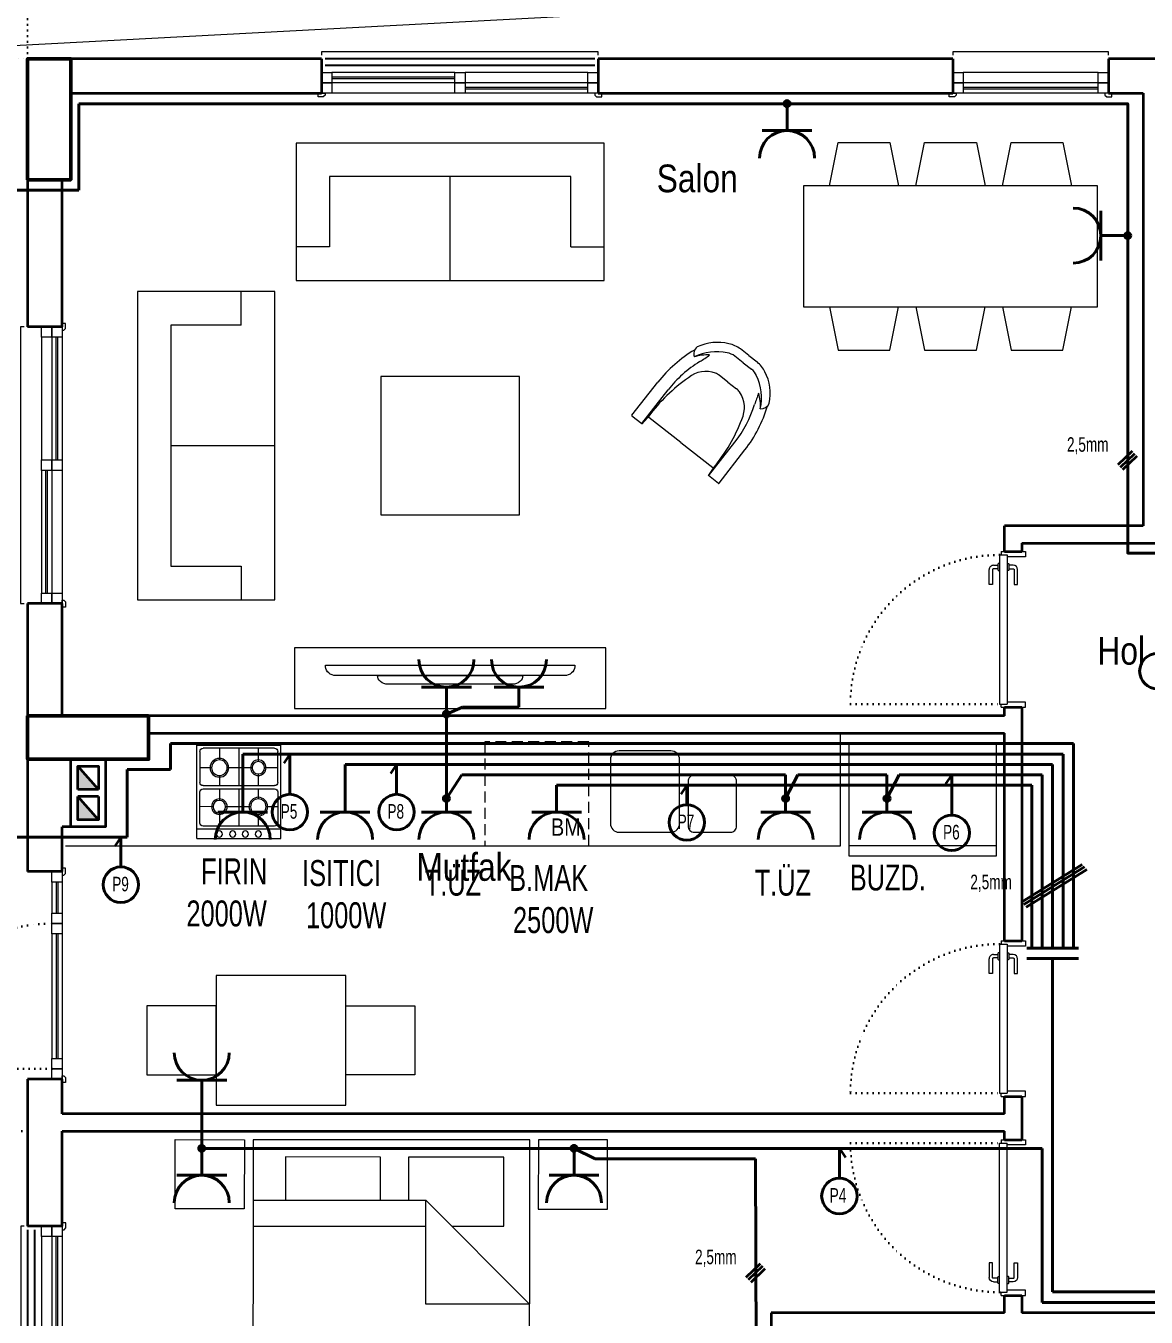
# Model space of a CAD drawing. Header units: millimetres. Extents: x 1852829 to 1882754, y -270850 to -231658.
# Drawn here: x 1857322 to 1857970, y -252377 to -251630 of the extents above; entities that cross this region are included whole.
import ezdxf
from ezdxf.enums import TextEntityAlignment as Align

# ---------------------------------------------------------------- set-up
doc = ezdxf.new("R2010")
doc.units = ezdxf.units.MM
for name, pattern in [('CONTINOUS', [0]), ('CONTINU', [0]), ('izdüşüm arka', [3.175, 0, -3.175]), ('izdüşüm ön', [9.525, 6.35, -3.175])]:
    doc.linetypes.add(name, pattern=pattern)
for name, color, linetype, lineweight in [('a_ba', 6, 'Continuous', 50), ('a_doğrama', 251, 'Continuous', 20), ('a_duvar', 251, 'Continuous', 35), ('a_görünüş', 32, 'Continuous', 25), ('a_görünüş_ince', 8, 'Continuous', 20), ('a_izdüşüm_arka', 251, 'izdüşüm arka', 30), ('a_izdüşüm_ön', 6, 'izdüşüm ön', 9), ('a_not_mahal', 253, 'Continuous', 5), ('a_not_misc', 144, 'Continuous', 5), ('a_tefriş', 8, 'Continuous', 20), ('Aydınlatma', 4, 'CONTINOUS', 35), ('Priz', 6, 'CONTINOUS', 40)]:
    doc.layers.add(name, color=color, linetype=linetype, lineweight=lineweight)
doc.styles.add('Grupcad', font='arial.ttf', dxfattribs={"width": 0.7})
doc.styles.add('OL', font='tsimplex.shx', dxfattribs={"width": 0.8, "height": 12})
doc.styles.get("Standard").update_dxf_attribs({"font": 'ARIALN.TTF'})

# ---------------------------------------------------------------- blocks, each defined once
blk = doc.blocks.new('K2')
at = {"layer": 'a_doğrama', "color": 251, "linetype": 'Continuous'}
for p, q in [((-12, 90), (-12, 88.1)), ((-12, 90), (-10, 90)), ((-13, 88.1), (-13, 1.9)), ((-13, 88.1), (-8.5, 88.1)), ((-8.5, 88.1), (-8.5, 1.9)), ((-13, 1.9), (-8.5, 1.9)), ((-12, 0), (-12, 1.9)), ((-12, 0), (-10, 0))]:
    blk.add_line(p, q, dxfattribs=at)
for points in [[(0, 90), (2, 90), (2, 87), (-8.5, 87)], [(0, 0), (2, 0), (2, 3), (-8.5, 3)]]:
    blk.add_lwpolyline(points, dxfattribs=at)
at = {"layer": 'a_doğrama', "color": 251}
for points in [[(-13, 83.1), (-13.5, 83.1, 0.414214), (-14, 82.6), (-14, 79.6, 0.414214), (-13.5, 79.1), (-13, 79.1)], [(-8.5, 83.1), (-8, 83.1, -0.414214), (-7.5, 82.6), (-7.5, 79.6, -0.414214), (-8, 79.1), (-8.5, 79.1)], [(-14, 80.1), (-16.5, 80.1, 0.414214), (-17, 79.6), (-17, 71.1), (-19, 71.1), (-19, 79.6)], [(-7.5, 80.1), (-5, 80.1, -0.414214), (-4.5, 79.6), (-4.5, 71.1), (-2.5, 71.1), (-2.5, 79.6)]]:
    blk.add_lwpolyline(points, format="xyb", dxfattribs=at)
for points in [[(-16.5, 82.1), (-14, 82.1)], [(-5, 82.1), (-7.5, 82.1)]]:
    blk.add_lwpolyline(points, dxfattribs=at)
for centre, start, end in [((-16.5, 79.6), 90, 180), ((-5, 79.6), 0, 90)]:
    blk.add_arc(centre, 2.5, start, end, dxfattribs=at)
at = {"layer": 'a_izdüşüm_arka', "color": 251}
blk.add_lwpolyline([(-99.2, 1.9), (-13, 1.9)], dxfattribs=at)
blk.add_arc((-13, 1.9), 86.2, 89.99996, 180, dxfattribs=at)
blk = doc.blocks.new('160p')
at = {"layer": 'a_doğrama', "color": 251}
for points in [[(-6, -6), (-6, 0), (-12, 0), (-12, -6)], [(0, -6), (0, 0), (-6, 0), (-6, -6)], [(-6, -83), (-6, -77), (-12, -77), (-12, -83)], [(0, -83), (0, -77), (-6, -77), (-6, -83)], [(-6, -160), (-6, -154), (-12, -154), (-12, -160)], [(0, -160), (0, -154), (-6, -154), (-6, -160)]]:
    blk.add_lwpolyline(points, close=True, dxfattribs=at)
for points in [[(2, -1), (2, 2), (0, 2), (0, -2), (1, -2), (2, -1)], [(-9.5, -6), (-9.5, -77)], [(-8.5, -6), (-8.5, -77)], [(-3.5, -83), (-3.5, -154)], [(-2.5, -83), (-2.5, -154)], [(2, -159), (2, -162), (0, -162), (0, -158), (1, -158), (2, -159)]]:
    blk.add_lwpolyline(points, dxfattribs=at)
at = {"layer": 'a_görünüş_ince', "color": 251}
for points in [[(-22, -160), (-24, -160), (-24, 0), (-22, 0)], [(-12, -77), (-12, -6)], [(-6, -77), (-6, -6)], [(-6, -77), (-6, -6)], [(0, -77), (0, -6)], [(-12, -154), (-12, -83)], [(-6, -154), (-6, -83)], [(-6, -154), (-6, -83)], [(0, -154), (0, -83)]]:
    blk.add_lwpolyline(points, dxfattribs=at)
blk = doc.blocks.new('kapı_120_c_blok')
at = {"layer": 'a_doğrama', "color": 251}
for points in [[(-2, 119), (-2, 122), (0, 122), (0, 118), (-1, 118), (-2, 119)], [(2.5, 114), (2.5, 96)], [(3.5, 114), (3.5, 96)], [(2.5, 84), (2.5, 12)], [(3.5, 84), (3.5, 12)], [(-2, 1), (-2, -2), (0, -2), (0, 2), (-1, 2), (-2, 1)]]:
    blk.add_lwpolyline(points, dxfattribs=at)
for points in [[(0, 114), (6, 114), (6, 120), (0, 120)], [(0, 90), (6, 90), (6, 96), (0, 96)], [(0, 84), (6, 84), (6, 90), (0, 90)], [(0, 6), (6, 6), (6, 12), (0, 12)], [(0, 0), (6, 0), (6, 6), (0, 6)]]:
    blk.add_lwpolyline(points, close=True, dxfattribs=at)
at = {"layer": 'a_görünüş_ince', "color": 251}
for points in [[(0, 114), (0, 96)], [(6, 114), (6, 96)], [(0, 84), (0, 12)], [(6, 84), (6, 12)]]:
    blk.add_lwpolyline(points, dxfattribs=at)
at = {"layer": 'a_izdüşüm_arka', "color": 251}
blk.add_lwpolyline([(6, 6), (90, 6)], dxfattribs=at)
blk.add_arc((6, 6), 84, 0, 90, dxfattribs=at)
blk = doc.blocks.new('90_p_c_blok')
at = {"layer": 'a_doğrama'}
for points in [[(1, 2), (-2, 2), (-2, 0), (2, 0), (2, 1), (1, 2)], [(89, 2), (92, 2), (92, 0), (88, 0), (88, 1), (89, 2)], [(84, -2.5), (6, -2.5)], [(84, -3.5), (6, -3.5)]]:
    blk.add_lwpolyline(points, dxfattribs=at)
for points in [[(0, 0), (6, 0), (6, -6), (0, -6)], [(0, -6), (6, -6), (6, -12), (0, -12)], [(84, 0), (90, 0), (90, -6), (84, -6)], [(84, -6), (90, -6), (90, -12), (84, -12)]]:
    blk.add_lwpolyline(points, close=True, dxfattribs=at)
at = {"layer": 'a_görünüş_ince'}
for points in [[(6, 0), (84, 0)], [(6, -6), (84, -6)], [(6, -6), (84, -6)], [(6, -12), (84, -12)], [(0, -22), (0, -24), (90, -24), (90, -22)]]:
    blk.add_lwpolyline(points, dxfattribs=at)
blk = doc.blocks.new('baca_şönt')
at = {"layer": 'a_duvar'}
h = blk.add_hatch(color=256, dxfattribs=at)
h.dxf.hatch_style = 1
h.paths.add_polyline_path([(21.5, -5), (21.5, -17), (35, -17)])
h.paths.add_polyline_path([(4, -5), (4, -17), (17.5, -17)])
for p, q in [((4, -5), (17.5, -17)), ((17.5, -5), (17.5, -17)), ((21.5, -5), (21.5, -17)), ((21.5, -5), (35, -17))]:
    blk.add_line(p, q, dxfattribs=at)
blk.add_lwpolyline([(0, -21), (39, -21), (39, -1), (0, -1)], close=True, dxfattribs=at)
for points in [[(17.5, -5), (4, -5), (4, -17), (17.5, -17)], [(21.5, -17), (35, -17), (35, -5), (21.5, -5)]]:
    blk.add_lwpolyline(points, dxfattribs=at)
blk = doc.blocks.new('tefriş_koltuk_202x90')
at = {"layer": 'a_tefriş'}
for p, q in [((0, -90), (0, -22)), ((-79, -68), (-101, -68)), ((79, -68), (101, -68))]:
    blk.add_line(p, q, dxfattribs=at)
for points in [[(101, -90), (101, 0), (-101, 0), (-101, -90), (101, -90)], [(79, -68), (79, -22), (-79, -22), (-79, -68)]]:
    blk.add_lwpolyline(points, dxfattribs=at)
blk = doc.blocks.new('tefirş_tv')
at = {"layer": 'a_tefriş'}
for points in [[(35, 10), (35, 10, 0.414214), (30, 15), (-30, 15, 0.414214), (-35, 10), (-35, 10)], [(60, 4), (60, 5, 0.414214), (55, 10), (-55, 10, 0.414214), (-60, 5), (-60, 4)]]:
    blk.add_lwpolyline(points, format="xyb", close=True, dxfattribs=at)
blk = doc.blocks.new('berjer')
at = {"layer": 'a_tefriş'}
for p, q in [((-45.12, 45.12), (-49.45, 40.79)), ((-45.12, 45.12), (-40.79, 49.45)), ((-41.39, 41.39), (-37.05, 45.72)), ((-41.39, 41.39), (-45.72, 37.05)), ((-31.33, 31.33), (-35.82, 26.84)), ((-31.33, 31.33), (-26.84, 35.82)), ((21.03, 13.63), (3.64, 31.03)), ((26.14, 19.03), (8.84, 36.23)), ((0, 0), (16.64, 16.64)), ((26.14, 18.75), (20.98, 13.59)), ((0, 0), (-16.64, -16.64)), ((-13.63, -21.03), (-31.03, -3.64)), ((-19.03, -26.14), (-36.23, -8.84)), ((-18.75, -26.14), (-13.59, -20.98))]:
    blk.add_line(p, q, dxfattribs=at)
for centre, radius, start, end in [((-29.85, 38.51), 15.47, 107.9156, 135), ((-24.95, 27.68), 27.31, 71.28578, 110.69927), ((-19.18, 48.94), 5.5, 350.31556, 56.99355), ((-44.89, -17.49), 75.98, 45, 66.68913), ((-29.85, 38.51), 10.19, 107.9156, 135), ((-23.67, 18.5), 31.13, 71.43542, 107.39611), ((-18.62, 23.89), 24.6, 78.60272, 99.58191), ((18.9, 123.07), 85.71, 240.9454, 245.54452), ((-45.68, -18.45), 69.86, 45.09711, 65.38239), ((-38.51, 29.85), 15.47, 135, 162.0844), ((-17.49, 23.21), 15.89, 57.41123, 117.49358), ((-27.43, 24.76), 27.61, 159.09961, 198.29643), ((-18.23, 23.47), 31.45, 162.39138, 198.16704), ((-38.51, 29.85), 10.19, 135, 162.0844), ((-21.04, 30.01), 8.21, 117.49358, 135.10566), ((-53.9, -49.33), 96.97, 43.33201, 62.37874), ((-23.39, 18.3), 25.16, 169.87999, 190.62704), ((-123.07, -18.9), 85.71, 24.45548, 29.0546), ((-23.21, 17.49), 15.89, 152.50642, 212.58877), ((-30.01, 21.04), 8.21, 134.89434, 152.50642), ((-49.04, 19.08), 5.5, 213.00645, 279.68444), ((18.45, 45.68), 69.86, 204.61761, 224.90289), ((16.36, 16.93), 0.4, 315, 46.03658), ((110.85, 118.55), 138.36, 227.08693, 229.34838), ((26, 18.89), 0.2, 315, 45), ((17.49, 44.89), 75.98, 203.70423, 225), ((49.33, 53.9), 96.97, 207.62126, 226.66799), ((20.84, 13.73), 0.2, 229.34838, 315), ((-16.93, -16.36), 0.4, 223.96342, 315), ((-118.55, -110.85), 138.36, 40.65162, 42.91307), ((-13.73, -20.84), 0.2, 315, 40.65162), ((-18.89, -26), 0.2, 225, 315)]:
    blk.add_arc(centre, radius, start, end, dxfattribs=at)
blk = doc.blocks.new('A$C2A0A03CE')
at = {"layer": 'a_tefriş'}
for p, q in [((-54, -24.3), (-54, 24.3)), ((-54, 24.3), (0, 24.3)), ((-48.6, 24.3), (-48.6, -24.3)), ((-27, 22.5), (-45, 22.5)), ((-35.55, 22.5), (-35.55, 15.75)), ((-21.6, 22.5), (-3.6, 22.5)), ((-13.05, 22.5), (-13.05, 14.85)), ((0, -24.3), (0, 24.3)), ((-46.8, 20.7), (-46.8, -20.7)), ((-25.2, -20.7), (-25.2, 20.7)), ((-23.4, -20.7), (-23.4, 20.7)), ((-1.8, 20.7), (-1.8, -20.7)), ((-40.05, 11.25), (-46.8, 11.25)), ((-25.2, 11.25), (-31.05, 11.25)), ((-16.65, 11.25), (-23.4, 11.25)), ((-13.05, 7.65), (-13.05, -6.75)), ((-1.8, 11.25), (-9.45, 11.25)), ((-25.2, 0), (-46.8, 0)), ((-35.55, 6.75), (-35.55, -7.65)), ((-1.8, 0), (-23.4, 0)), ((-39.15, -11.25), (-46.8, -11.25)), ((-35.55, -14.85), (-35.55, -22.5)), ((-25.2, -11.25), (-31.95, -11.25)), ((-17.55, -11.25), (-23.4, -11.25)), ((-1.8, -11.25), (-8.55, -11.25)), ((-13.05, -15.75), (-13.05, -22.5)), ((-54, -24.3), (0, -24.3)), ((-45, -22.5), (-27, -22.5)), ((-3.6, -22.5), (-21.6, -22.5))]:
    blk.add_line(p, q, dxfattribs=at)
for centre, radius in [((-35.55, 11.25), 5.4), ((-35.55, 11.25), 4.5), ((-13.05, 11.25), 4.5), ((-51.39, 11.25), 1.8), ((-13.05, 11.25), 3.6), ((-51.39, 3.75), 1.8), ((-51.39, -3.53), 1.8), ((-35.55, -11.25), 4.5), ((-13.05, -11.25), 5.4), ((-13.05, -11.25), 4.5), ((-51.39, -11.25), 1.8), ((-35.55, -11.25), 3.6)]:
    blk.add_circle(centre, radius, dxfattribs=at)
for centre, start, end in [((-45, 20.7), 90, 180), ((-27, 20.7), 0, 90), ((-21.6, 20.7), 90, 180), ((-3.6, 20.7), 0, 90), ((-45, -20.7), 180, 270), ((-27, -20.7), 270, 0), ((-21.6, -20.7), 180, 270), ((-3.6, -20.7), 270, 0)]:
    blk.add_arc(centre, 1.8, start, end, dxfattribs=at)
blk = doc.blocks.new('tefriş_yatak_çift')
at = {"layer": 'a_tefriş'}
for points in [[(-85, -5), (-85, -45), (-125, -45), (-125, -5)], [(80, -195), (80, -5), (-80, -5), (-80, -195)], [(85, -5), (85, -45), (125, -45), (125, -5)]]:
    blk.add_lwpolyline(points, close=True, dxfattribs=at)
for points in [[(-6.28, -40), (-6.28, -15), (-61.28, -15), (-61.28, -40)], [(35, -55), (65, -55), (65, -15), (10, -15), (10, -40)], [(-80, -40), (20, -40), (80, -100), (20, -100), (20, -40)], [(-80, -55), (20, -55)]]:
    blk.add_lwpolyline(points, dxfattribs=at)
blk = doc.blocks.new('priz')
at = {"layer": 'Priz', "color": 6, "linetype": 'CONTINU'}
blk.add_line((-14.41, 0), (14.41, 0), dxfattribs=at)
blk.add_arc((0, 15.91), 15.91, 180, 0, dxfattribs=at)
blk = doc.blocks.new('BUAT (Enerji)')
at = {"layer": 'Priz', "linetype": 'CONTINU'}
h = blk.add_hatch(color=256, dxfattribs=at)
edge = h.paths.add_edge_path()
edge.add_arc((0, 0), 1.75, 0, 360)
blk.add_circle((0, 0), 1.75, dxfattribs=at)

msp = doc.modelspace()

# ---------------------------------------------------------------- linework, layer by layer
at = {"layer": 'a_ba', "color": 253}
for points in [[(1857322.71, -251719.37), (1857347.71, -251719.37), (1857347.71, -251649.37), (1857322.71, -251649.37)], [(1857322.71, -252029.37), (1857322.71, -252054.37), (1857392.71, -252054.37), (1857392.71, -252029.37)]]:
    msp.add_lwpolyline(points, close=True, dxfattribs=at)
at = {"layer": 'a_duvar'}
for p, q in [((1857492.71, -251649.37), (1857322.71, -251649.37)), ((1857492.71, -251649.37), (1857492.71, -251669.37)), ((1857857.71, -251649.37), (1857652.71, -251649.37)), ((1857652.71, -251649.37), (1857652.71, -251669.37)), ((1857857.71, -251649.37), (1857857.71, -251669.37)), ((1858132.71, -251649.37), (1857947.71, -251649.37)), ((1857947.71, -251649.37), (1857947.71, -251669.37)), ((1857322.71, -251669.37), (1857322.71, -251804.37)), ((1857347.71, -251669.37), (1857492.71, -251669.37)), ((1857652.71, -251669.37), (1857857.71, -251669.37)), ((1857947.71, -251669.37), (1857967.71, -251669.37)), ((1857967.71, -251669.37), (1857967.71, -251919.37)), ((1857342.71, -251804.37), (1857342.71, -251719.37)), ((1857967.71, -251919.37), (1857887.71, -251919.37)), ((1857887.71, -251934.37), (1857887.71, -251919.37)), ((1857897.71, -251929.37), (1857897.71, -251934.37)), ((1857897.71, -251929.37), (1857977.71, -251929.37)), ((1857322.71, -251964.37), (1857322.71, -252119.37)), ((1857342.71, -252029.37), (1857342.71, -251964.37)), ((1857887.71, -252029.37), (1857342.71, -252029.37)), ((1857887.71, -252029.37), (1857887.71, -252024.37)), ((1857897.71, -252024.37), (1857897.71, -252159.37)), ((1857392.71, -252039.37), (1857887.71, -252039.37)), ((1857887.71, -252159.37), (1857887.71, -252039.37)), ((1857342.71, -252119.37), (1857342.71, -252093.37)), ((1857322.71, -252239.37), (1857322.71, -252324.37)), ((1857342.71, -252259.37), (1857342.71, -252239.37)), ((1857887.71, -252259.37), (1857887.71, -252249.37)), ((1857897.71, -252249.37), (1857897.71, -252274.37)), ((1857887.71, -252259.37), (1857342.71, -252259.37)), ((1857342.71, -252269.37), (1857887.71, -252269.37)), ((1857342.79, -252324.37), (1857342.71, -252269.37)), ((1857887.71, -252274.37), (1857887.71, -252269.37)), ((1857342.79, -252324.37), (1857322.71, -252324.37)), ((1857887.71, -252374.37), (1857887.71, -252364.37)), ((1857897.71, -252364.37), (1857897.71, -252374.37)), ((1857752.71, -252374.37), (1857752.71, -252389.37)), ((1857887.71, -252374.37), (1857752.71, -252374.37)), ((1858277.71, -252374.37), (1857897.71, -252374.37))]:
    msp.add_line(p, q, dxfattribs=at)
for points in [[(1857342.71, -251804.37), (1857322.71, -251804.37)], [(1857887.71, -251934.37), (1857897.71, -251934.37)], [(1857342.71, -251964.37), (1857322.71, -251964.37)], [(1857887.71, -252024.37), (1857897.71, -252024.37)], [(1857347.71, -252093.37), (1857342.71, -252093.37)], [(1857342.71, -252119.37), (1857322.71, -252119.37)], [(1857887.71, -252159.37), (1857897.71, -252159.37)], [(1857342.71, -252239.37), (1857322.71, -252239.37)], [(1857887.71, -252249.37), (1857897.71, -252249.37)], [(1857887.71, -252274.37), (1857897.71, -252274.37)], [(1857887.71, -252364.37), (1857897.71, -252364.37)]]:
    msp.add_lwpolyline(points, dxfattribs=at)
at = {"layer": 'a_görünüş', "color": 251}
for points in [[(1857650.71, -251649.37), (1857494.72, -251649.37)], [(1857650.71, -251653.37), (1857494.72, -251653.37)], [(1857322.71, -252326.37), (1857322.71, -252482.37)], [(1857326.71, -252326.37), (1857326.71, -252482.37)]]:
    msp.add_lwpolyline(points, dxfattribs=at)
at = {"layer": 'a_izdüşüm_arka'}
msp.add_lwpolyline([(1857322.71, -252269.37), (1857173.17, -252269.37), (1857173.17, -252254.37), (1857173.17, -252249.37), (1857152.73, -252249.37), (1857152.73, -251669.37), (1857173.17, -251669.37), (1857173.17, -251649.37), (1857322.71, -251649.37), (1857322.71, -251529.37), (1859402.71, -251529.37), (1859402.71, -251649.37), (1859552.25, -251649.37), (1859552.25, -251669.37), (1859572.69, -251669.37), (1859572.69, -252249.37), (1859552.25, -252249.37), (1859552.25, -252269.37), (1859402.71, -252269.37)], dxfattribs=at)
at = {"layer": 'a_izdüşüm_ön', "color": 251}
msp.add_lwpolyline([(1857647.18, -252104.37), (1857647.18, -252044.37), (1857587.18, -252044.37), (1857587.18, -252104.37)], close=True, dxfattribs=at)
at = {"layer": 'a_not_misc'}
msp.add_lwpolyline([(1857173.17, -251649.31), (1858297.71, -251589.37), (1857173.17, -251534.37)], dxfattribs=at)
at = {"layer": 'a_tefriş'}
msp.add_line((1857344.71, -252104.37), (1857792.71, -252104.37), dxfattribs=at)
for points in [[(1857786.38, -251722.86), (1857791.38, -251697.86), (1857821.38, -251697.86), (1857826.38, -251722.86)], [(1857836.38, -251722.86), (1857841.38, -251697.86), (1857871.38, -251697.86), (1857876.38, -251722.86)], [(1857886.38, -251722.86), (1857891.38, -251697.86), (1857921.38, -251697.86), (1857926.38, -251722.86)], [(1857786.38, -251792.86), (1857791.38, -251817.86), (1857821.38, -251817.86), (1857826.38, -251792.86)], [(1857836.38, -251792.86), (1857841.38, -251817.86), (1857871.38, -251817.86), (1857876.38, -251792.86)], [(1857886.38, -251792.86), (1857891.38, -251817.86), (1857921.38, -251817.86), (1857926.38, -251792.86)], [(1857792.71, -252104.37), (1857792.71, -252039.37)], [(1857882.71, -252045.36), (1857882.71, -252110.36), (1857797.71, -252110.36), (1857797.71, -252045.36), (1857882.71, -252045.36), (1857882.71, -252104.36), (1857797.71, -252104.37)]]:
    msp.add_lwpolyline(points, dxfattribs=at)
for points in [[(1857941.38, -251722.86), (1857771.38, -251722.86), (1857771.38, -251792.86), (1857941.38, -251792.86)], [(1857527.08, -251913.11), (1857607.08, -251913.11), (1857607.08, -251833.11), (1857527.08, -251833.11)], [(1857477.08, -251989.98), (1857477.08, -252024.98), (1857657.08, -252024.98), (1857657.08, -251989.98)], [(1857506.71, -252254.37), (1857506.71, -252179.37), (1857431.71, -252179.37), (1857431.71, -252254.37)], [(1857431.71, -252236.87), (1857431.71, -252196.87), (1857391.71, -252196.87), (1857391.71, -252236.87)], [(1857546.71, -252236.87), (1857506.71, -252236.87), (1857506.71, -252196.87), (1857546.71, -252196.87)]]:
    msp.add_lwpolyline(points, close=True, dxfattribs=at)
for points in [[(1857699.71, -252054.55, 0.414214), (1857694.71, -252049.55), (1857664.71, -252049.55, 0.414214), (1857659.71, -252054.55), (1857659.71, -252091.55, 0.414214), (1857664.71, -252096.55), (1857694.71, -252096.55, 0.414214), (1857699.71, -252091.55), (1857699.71, -252054.55)], [(1857732.71, -252067.15, 0.414214), (1857729.21, -252063.65), (1857708.21, -252063.65, 0.414214), (1857704.71, -252067.15), (1857704.71, -252093.05, 0.414214), (1857708.21, -252096.55), (1857729.21, -252096.55, 0.414214), (1857732.71, -252093.05), (1857732.71, -252067.15)]]:
    msp.add_lwpolyline(points, format="xyb", dxfattribs=at)
at = {"layer": 'Aydınlatma', "color": 3}
for p, q in [((1857953.35, -251884.02), (1857961.61, -251876.12)), ((1857954.73, -251885.47), (1857962.99, -251877.57)), ((1857956.12, -251886.91), (1857964.37, -251879.01)), ((1857897.47, -252136.93), (1857932.51, -252115.15)), ((1857898.85, -252138.37), (1857933.89, -252116.59)), ((1857900.23, -252139.82), (1857935.27, -252118.04)), ((1857738.28, -252353.74), (1857746.54, -252345.84)), ((1857739.66, -252355.19), (1857747.92, -252347.29)), ((1857741.05, -252356.63), (1857749.3, -252348.73))]:
    msp.add_line(p, q, dxfattribs=at)
at = {"layer": 'Aydınlatma'}
for p, q in [((1857474.4, -252051.37), (1857470.86, -252056.59)), ((1857536.11, -252057.37), (1857532.58, -252062.59)), ((1857857.11, -252063.37), (1857853.57, -252068.59)), ((1857703.93, -252069.37), (1857700.39, -252074.59)), ((1857376.67, -252099.37), (1857373.14, -252104.59)), ((1857792.13, -252279.35), (1857795.66, -252284.58))]:
    msp.add_line(p, q, dxfattribs=at)
at = {"layer": 'Priz'}
for p, q in [((1857352.35, -251675.37), (1857352.35, -251725.37)), ((1857352.35, -251725.37), (1857315.35, -251725.37)), ((1857564.91, -252028.27), (1857574.15, -252024.37)), ((1857606.87, -252024.37), (1857574.15, -252024.37)), ((1857927.46, -252045.37), (1857405.38, -252045.37)), ((1857405.38, -252045.37), (1857405.38, -252060.37)), ((1857921.46, -252051.37), (1857921.46, -252163.56)), ((1857927.46, -252045.37), (1857927.46, -252163.56)), ((1857915.46, -252057.37), (1857915.46, -252163.56)), ((1857405.38, -252060.37), (1857380.38, -252060.37)), ((1857380.38, -252060.37), (1857380.38, -252099.37)), ((1857564.91, -252077.08), (1857573.76, -252063.37)), ((1857761.06, -252077.08), (1857768.09, -252063.37)), ((1857819.66, -252077.08), (1857826.69, -252063.37)), ((1857909.46, -252063.37), (1857909.46, -252163.56)), ((1857903.46, -252069.37), (1857903.46, -252163.56)), ((1857380.38, -252099.37), (1857313.67, -252099.37)), ((1857900.46, -252163.56), (1857930.46, -252163.56)), ((1857900.46, -252169.56), (1857930.46, -252169.56)), ((1857915.46, -252362.37), (1857915.46, -252169.56)), ((1857423.45, -252279.35), (1857909.46, -252279.35)), ((1857638.7, -252279.35), (1857650.95, -252285.35)), ((1857909.46, -252279.35), (1857909.46, -252368.37)), ((1857650.95, -252285.35), (1857743.66, -252285.35)), ((1857743.66, -252285.35), (1857744.55, -252523.37)), ((1858119.71, -252362.37), (1857915.46, -252362.37)), ((1858113.71, -252368.37), (1857909.46, -252368.37))]:
    msp.add_line(p, q, dxfattribs=at)
at = {"layer": 'Priz', "linetype": 'CONTINU'}
for p, q in [((1857761.89, -251690.92), (1857761.89, -251675.37)), ((1857943.3, -251751.65), (1857958.86, -251751.65)), ((1857564.91, -252012.71), (1857564.91, -252024.37)), ((1857606.87, -252012.71), (1857606.87, -252024.37)), ((1857564.91, -252084.93), (1857564.91, -252024.37)), ((1857921.46, -252051.37), (1857447.14, -252051.37)), ((1857447.14, -252084.93), (1857447.14, -252051.37)), ((1857915.46, -252057.37), (1857506.31, -252057.37)), ((1857506.31, -252084.93), (1857506.31, -252057.37)), ((1857761.06, -252063.37), (1857573.76, -252063.37)), ((1857761.06, -252084.93), (1857761.06, -252063.37)), ((1857819.66, -252063.37), (1857768.09, -252063.37)), ((1857819.66, -252084.93), (1857819.66, -252063.37)), ((1857909.46, -252063.37), (1857826.69, -252063.37)), ((1857903.46, -252069.37), (1857628.63, -252069.37)), ((1857628.63, -252084.93), (1857628.63, -252069.37)), ((1857819.66, -252084.93), (1857819.66, -252069.37)), ((1857423.45, -252240), (1857423.45, -252279.35)), ((1857423.45, -252294.91), (1857423.45, -252279.35)), ((1857638.7, -252294.91), (1857638.7, -252279.35))]:
    msp.add_line(p, q, dxfattribs=at)
at = {"layer": 'Priz', "color": 4, "linetype": 'CONTINU'}
for p, q in [((1857474.4, -252074.66), (1857474.4, -252051.37)), ((1857536.11, -252074.66), (1857536.11, -252057.37)), ((1857857.11, -252086.66), (1857857.11, -252063.37)), ((1857703.93, -252080.66), (1857703.93, -252069.37)), ((1857376.67, -252116.66), (1857376.67, -252099.37)), ((1857792.13, -252296.65), (1857792.13, -252279.35))]:
    msp.add_line(p, q, dxfattribs=at)
at = {"layer": 'Priz'}
msp.add_lwpolyline([(1858208.27, -252267.36), (1858005.71, -252267.36), (1858005.71, -251935.15), (1857958.86, -251935.15), (1857958.86, -251675.37), (1857352.35, -251675.37)], dxfattribs=at)
at = {"layer": 'Priz', "color": 4, "linetype": 'CONTINU'}
for centre in [(1857976.01, -252003.43), (1857474.4, -252084.91), (1857536.11, -252084.91), (1857703.93, -252090.91), (1857857.11, -252096.91), (1857376.67, -252126.91), (1857792.13, -252306.89)]:
    msp.add_circle(centre, 10.25, dxfattribs=at)

# ---------------------------------------------------------------- block references
at = {"rotation": 180}
msp.add_blockref('90_p_c_blok', (1857947.71, -251669.37), dxfattribs=at)
at = {"xscale": -1}
msp.add_blockref('kapı_120_c_blok', (1857342.71, -252239.36), dxfattribs=at)
at = {"layer": 'a_duvar', "xscale": -1}
for name, p, rotation in [('160p', (1857492.71, -251669.37), 90), ('160p', (1857342.71, -251964.37), 180), ('baca_şönt', (1857368.71, -252093.37), 270.0000000000001), ('160p', (1857342.79, -252484.37), 180)]:
    msp.add_blockref(name, p, dxfattribs=dict(at, rotation=rotation))
at = {"layer": 'a_izdüşüm_arka', "ltscale": 5, "rotation": 359.9992036878907}
for p in [(1857897.71, -252024.37), (1857897.71, -252249.37)]:
    msp.add_blockref('K2', p, dxfattribs=at)
at = {"layer": 'a_izdüşüm_arka', "ltscale": 5, "xscale": -1, "rotation": 180.0007963121094}
msp.add_blockref('K2', (1857897.71, -252274.37), dxfattribs=at)
at = {"layer": 'a_tefriş', "lineweight": -3, "extrusion": (-2.24181e-16, 1.09817e-31, -1), "xscale": -0.8823529411764706, "yscale": 0.8823529411764706, "zscale": -0.8823529411764706}
msp.add_blockref('tefriş_koltuk_202x90', (-1857567.08, -251698.11), dxfattribs=at)
at = {"layer": 'a_tefriş', "lineweight": -3, "extrusion": (-1.23544e-31, -2.24181e-16, -1), "xscale": -0.8823529411764706, "yscale": 0.8823529411764706, "zscale": -0.8823529411764706, "rotation": 270}
msp.add_blockref('tefriş_koltuk_202x90', (-1857386.19, -251873.11), dxfattribs=at)
at = {"layer": 'a_tefriş', "rotation": 277.0132670416978}
msp.add_blockref('berjer', (1857700.45, -251871.24), dxfattribs=at)
at = {"layer": 'a_tefriş', "extrusion": (0, 0, -1), "xscale": 1.2, "rotation": 179.9999983322061}
msp.add_blockref('tefirş_tv', (-1857567.08, -251995.98), dxfattribs=at)
at = {"layer": 'a_tefriş', "color": 113, "xscale": -1, "rotation": 269.9992036728955}
msp.add_blockref('A$C2A0A03CE', (1857444.89, -252046.25), dxfattribs=at)
at = {"layer": 'a_tefriş', "extrusion": (0, 0, -1), "xscale": -1, "zscale": -1, "rotation": 0.0301700967464047}
msp.add_blockref('tefriş_yatak_çift', (-1857533.08, -252269.37), dxfattribs=at)
at = {"layer": 'Priz', "color": 4, "linetype": 'CONTINU', "rotation": 180}
for p in [(1857761.89, -251675.37), (1857958.86, -251751.65), (1857564.91, -252077.08), (1857761.06, -252077.08), (1857819.66, -252077.08), (1857423.45, -252279.35), (1857638.7, -252279.35)]:
    msp.add_blockref('BUAT (Enerji)', p, dxfattribs=at)
at = {"layer": 'Priz', "linetype": 'CONTINU'}
for p, rotation in [((1857761.89, -251690.92), 180), ((1857943.3, -251751.65), 90.00000000000001), ((1857447.14, -252084.93), 180), ((1857506.31, -252084.93), 180), ((1857564.91, -252084.93), 180), ((1857628.63, -252084.93), 180), ((1857761.06, -252084.93), 180), ((1857819.66, -252084.93), 180), ((1857423.45, -252294.91), 180), ((1857638.7, -252294.91), 180)]:
    msp.add_blockref('priz', p, dxfattribs=dict(at, rotation=rotation))
for p in [(1857564.91, -252012.71), (1857606.87, -252012.71)]:
    msp.add_blockref('priz', p, dxfattribs=at)
at = {"layer": 'Priz', "color": 4, "linetype": 'CONTINU', "xscale": -1, "rotation": 270}
msp.add_blockref('BUAT (Enerji)', (1857564.91, -252028.27), dxfattribs=at)
at = {"layer": 'Priz', "linetype": 'CONTINU', "xscale": -1}
msp.add_blockref('priz', (1857423.45, -252240), dxfattribs=at)

# ---------------------------------------------------------------- texts
at = {"layer": 'a_not_mahal'}
for s, height, p in [('Salon', 16, (1857686.51, -251726.57)), ('Hol', 16, (1857941.37, -251999.68)), ('BM', 10, (1857625.39, -252098.6)), ('Mutfak', 16, (1857547.54, -252124.66))]:
    msp.add_text(s, height=height, dxfattribs=at).set_placement(p)
at = {"layer": 'Priz', "color": 3, "linetype": 'CONTINU', "style": 'OL', "width": 0.7}
for p in [(1857923.75, -251876.6), (1857867.86, -252129.51), (1857708.68, -252346.32)]:
    msp.add_text('2,5mm', height=8.4, dxfattribs=at).set_placement(p)
at = {"layer": 'Priz', "color": 4, "linetype": 'CONTINU', "style": 'OL', "width": 0.7}
for s, p in [('P5', (1857469.1, -252088.74)), ('P8', (1857530.82, -252088.74)), ('P7', (1857698.63, -252094.74)), ('P6', (1857852.09, -252100.74)), ('P9', (1857371.66, -252130.74)), ('P4', (1857786.55, -252310.72))]:
    msp.add_text(s, height=8.4, dxfattribs=at).set_placement(p)
at = {"layer": 'Priz', "color": 4, "linetype": 'CONTINU', "style": 'Grupcad', "width": 0.7}
for s, p in [('FIRIN', (1857423.02, -252119.18)), ('ISITICI', (1857481.47, -252120.2)), ('T.ÜZ', (1857552.43, -252125.75)), ('B.MAK', (1857601.2, -252122.99)), ('T.ÜZ', (1857743.13, -252125.75)), ('BUZD.', (1857798.15, -252122.74)), ('2000W', (1857414.58, -252143.54)), ('1000W', (1857483.7, -252144.56)), ('2500W', (1857603.41, -252147.35))]:
    msp.add_text(s, height=15, dxfattribs=at).set_placement(p, align=Align.MIDDLE_LEFT)

doc.saveas('drawing.dxf')
